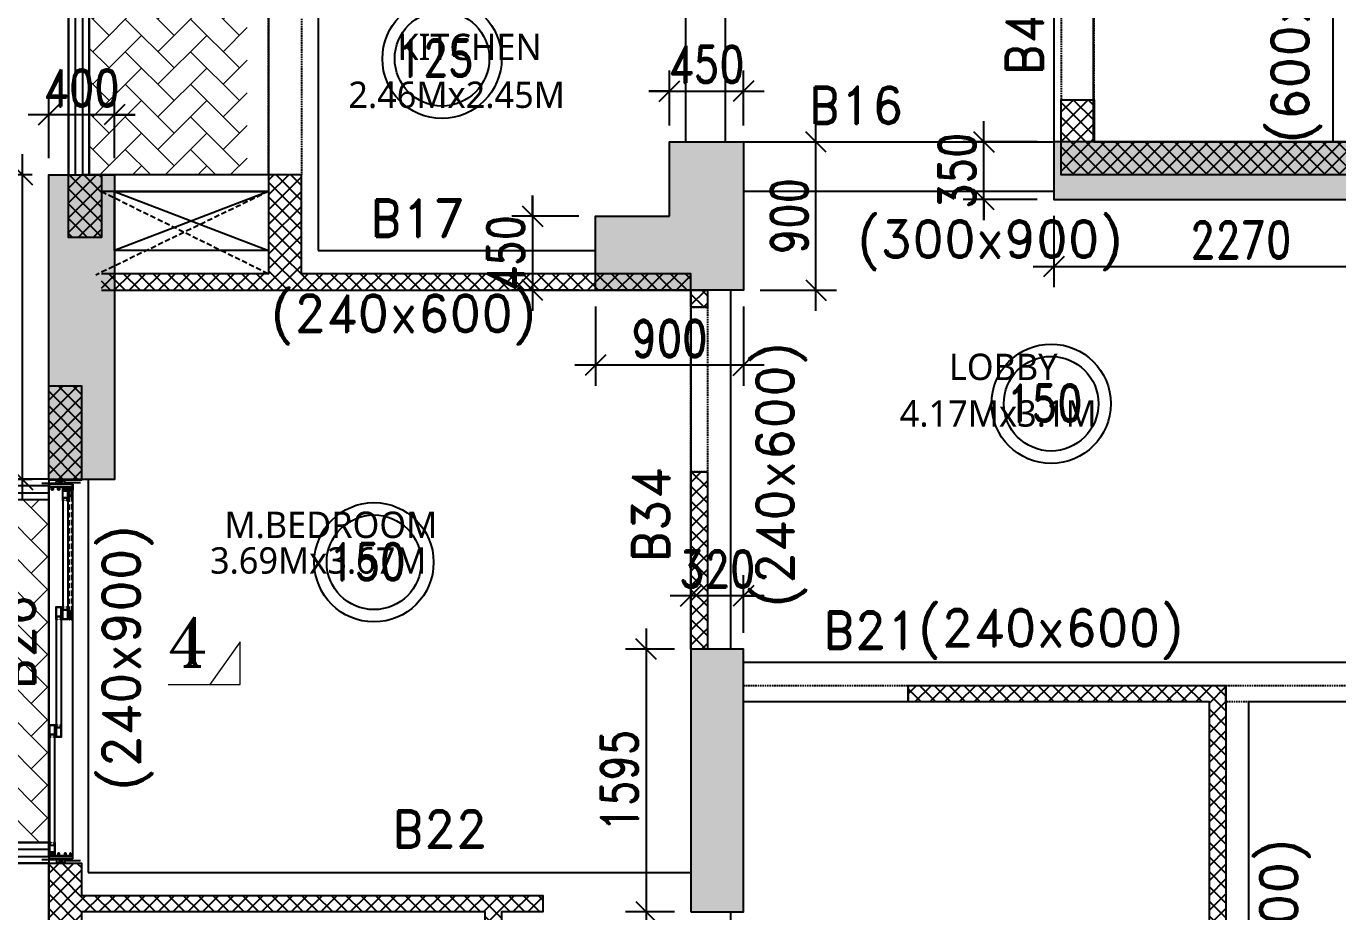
# Model space of a CAD drawing. Header units: millimetres. Extents: x 2061841 to 105821645, y -77612 to 48520811.
# Drawn here: x 105423517 to 105431485, y 48427592 to 48432969 of the extents above; entities that cross this region are included whole.
import ezdxf

# ---------------------------------------------------------------- set-up
doc = ezdxf.new("R2010")
doc.units = ezdxf.units.MM
doc.header["$LTSCALE"] = 10
doc.header["$MEASUREMENT"] = 0
doc.linetypes.add('$0$HIDDEN', pattern=[0.375, 0.25, -0.125])
doc.linetypes.add('HIDDEN2', pattern=[4.7625, 3.175, -1.5875])
for name, color, linetype in [('A-ANNO-LABL', 140, 'Continuous'), ('A-ELEV-HIDN', 54, 'HIDDEN2'), ('A-ELEV-LITE', 74, 'Continuous'), ('A-FLOR-HRAL', 200, 'Continuous'), ('A-GLAZ-FRAM', 74, 'Continuous'), ('A-WALL', 3, 'Continuous'), ('A-WALL-FNSH', 8, 'Continuous'), ('A-WALL-PATT', 54, 'Continuous'), ('AS-COLS', 2, 'Continuous'), ('S-BEAM', 4, 'Continuous'), ('S-BEAMNO.', 4, 'Continuous'), ('S-CUTOUT', 6, 'Continuous'), ('S-OPENING', 6, 'Continuous'), ('S-slab thk.', 2, 'Continuous')]:
    doc.layers.add(name, color=color, linetype=linetype)
for name, color, linetype, lineweight in [('S-Hatch Balcony', 8, 'Continuous', 5), ('S-STRCOL HATCH', 33, 'Continuous', 9), ('SEC-LINE', 1, 'Continuous', 15)]:
    doc.layers.add(name, color=color, linetype=linetype, lineweight=lineweight)
doc.styles.add('200', font='romand.shx', dxfattribs={"width": 0.8, "height": 225})
doc.styles.add('Lucida SU', font='l_10646.ttf')
doc.styles.add('RD', font='romand.shx', dxfattribs={"width": 0.9, "height": 225})
doc.styles.add('RT', font='romant.shx', dxfattribs={"height": 250})
doc.dimstyles.new('GR1', dxfattribs={"dimtxt": 225, "dimasz": 125, "dimexe": 125, "dimexo": 100, "dimgap": 50, "dimtad": 1, "dimdec": 0, "dimzin": 3, "dimdsep": 46, "dimtxsty": '200', "dimblk1": 'OBLIQUE', "dimblk2": 'OBLIQUE', "dimsah": 1, "dimcen": 0.0625, "dimdle": 125, "dimclrd": 3, "dimclre": 3, "dimclrt": 2, "dimadec": 0, "dimazin": 0, "dimtfac": 1, "dimtdec": 0, "dimtix": 1, "dimtmove": 0, "dimatfit": 3, "dimfxl": 1, "dimtolj": 1, "dimtzin": 0, "dimarcsym": 0})
pattern_1 = [(135, (101601549.94, 48122568.903), (-44.9012806, -44.9012806), []), (225, (101601549.94, 48122568.903), (44.9012806, -44.9012806), [])]

# ---------------------------------------------------------------- blocks, each defined once
blk = doc.blocks.new('Alframe Door 3T+W')
for p, q in [((35, 145.7), (0, 145.7)), ((0, 145.7), (0, 0)), ((1.3, 2), (1.3, 143.7)), ((1.3, 143.7), (16.1, 143.7)), ((16.1, 143.7), (16.1, 2)), ((18, 129.5), (18, 144.2)), ((18, 144.2), (35, 144.2)), ((34.1, 129.5), (18, 129.5)), ((18, 90), (18, 119.5)), ((18, 119.5), (34.1, 119.5)), ((34.1, 90), (18, 90)), ((18, 50.5), (18, 80)), ((18, 80), (34.1, 80)), ((35, 144.2), (35, 145.7)), ((0, 0), (35, 0)), ((16.1, 2), (1.3, 2)), ((34.1, 50.5), (18, 50.5)), ((18, 16.9), (18, 40.5)), ((18, 40.5), (34.1, 40.5)), ((34.8, 16.9), (18, 16.9)), ((18, 1.5), (18, 11.1)), ((18, 11.1), (34.8, 11.1)), ((35, 1.5), (18, 1.5)), ((35, 0), (35, 1.5))]:
    blk.add_line(p, q)
for centre, start, end in [((22.8, 124.5), 336, 24), ((22.8, 85), 336, 24), ((22.8, 45.5), 336, 24), ((22.8, 14), 346.32448, 13.67552)]:
    blk.add_arc(centre, 12.3, start, end)
blk = doc.blocks.new('Alframe Win shutter wmesh')
for points in [[(7.5, -46), (7.5, 0), (4.5, 0), (4.5, -1.2), (6.2, -1.2), (6.2, -13.1), (-6.2, -13.1), (-6.2, -1.2), (-4.5, -1.2), (-4.5, 0), (-7.5, 0), (-7.5, -50), (-1, -50), (-1, -48), (-2, -48), (-2, -49), (-6.2, -49), (-6.2, -46)], [(6.2, -14.1), (-6.2, -14.1), (-6.2, -45), (6.2, -45)]]:
    blk.add_lwpolyline(points, close=True)
blk = doc.blocks.new('Al frame Door shutter 1')
blk.add_lwpolyline([(8, -60), (15, -60), (15, 15), (8, 15), (8, 13.5), (13.5, 13.5), (13.5, 0), (-13.5, 0), (-13.5, 13.5), (-8, 13.5), (-8, 15), (-15, 15), (-15, -60), (-8, -60), (-8, -58.5), (-13.5, -58.5), (-13.5, -45), (13.5, -45), (13.5, -58.5), (8, -58.5), (8, -60)])
blk.add_lwpolyline([(-13.5, -43.5), (13.5, -43.5), (13.5, -1.5), (-13.5, -1.5)], close=True)
blk = doc.blocks.new('Al frame Door shutter 2')
for p, q in [((-8, 75), (-15, 75)), ((-13.5, 60), (-13.5, 73.5)), ((-13.5, 73.5), (-8, 73.5)), ((13.5, 60), (-13.5, 60)), ((13.5, 58.5), (-13.5, 58.5)), ((-13.5, 58.5), (-13.5, 1.5)), ((-13.5, 1.5), (13.5, 1.5)), ((-8, 73.5), (-8, 75)), ((15, 75), (8, 75)), ((8, 75), (8, 73.5)), ((8, 73.5), (13.5, 73.5)), ((13.5, 73.5), (13.5, 60)), ((13.5, 1.5), (13.5, 58.5)), ((15, 34.5), (15, 75)), ((15, 34.5), (18.5, 34.5)), ((19, 33.2), (15, 33.2)), ((21.3, 37.3), (18.5, 34.5)), ((22.2, 36.4), (19, 33.2)), ((22.2, 36.4), (21.3, 37.3))]:
    blk.add_line(p, q)
blk.add_lwpolyline([(-15, 75), (-15, 0), (15, 0), (15, 33.2)])
blk = doc.blocks.new('*U693')
for p, q in [((49.9, 178.8), (2275.1, 178.8)), ((123.9, 172.6), (764.2, 172.6)), ((123.9, 142.6), (764.2, 142.6)), ((1479.6, 133.1), (839.2, 133.1)), ((1479.6, 103.1), (839.2, 103.1)), ((2201.1, 93.6), (1554.6, 93.6)), ((49.9, 33.1), (2266.1, 33.1)), ((2201.1, 63.6), (1554.6, 63.6))]:
    blk.add_line(p, q)
at = {"linetype": 'HIDDEN2'}
for p, q in [((1525.6, 54.6), (2230.1, 54.6)), ((2226.1, 39.6), (1529.6, 39.6))]:
    blk.add_line(p, q, dxfattribs=at)
at = {"color": 251}
for points in [[(25, 80.9), (0, 80.9), (25, 130.9), (0, 130.9), (25, 80.9), (25, 130.9)], [(2300, 80.9), (2325, 80.9), (2300, 130.9), (2325, 130.9), (2300, 80.9), (2300, 130.9)]]:
    blk.add_lwpolyline(points, dxfattribs=at)
at = {"layer": 'A-WALL-FNSH'}
for p, q in [((20, 130.9), (20, 220)), ((2305, 130.9), (2305, 220)), ((15, 80.9), (15, -15)), ((2310, 80.9), (2310, -15))]:
    blk.add_line(p, q, dxfattribs=at)
blk.add_blockref('Alframe Door 3T+W', (25, 33.1))
at = {"xscale": -1}
for name, p, rotation in [('Al frame Door shutter 1', (63.9, 157.6), 90), ('Al frame Door shutter 2', (839.2, 157.6), 90), ('Al frame Door shutter 2', (764.2, 118.1), 270), ('Al frame Door shutter 2', (1554.6, 118.1), 90), ('Al frame Door shutter 2', (1479.6, 78.6), 270), ('Al frame Door shutter 1', (2261.1, 78.6), 270), ('Alframe Win shutter wmesh', (2276.1, 47.1), 270)]:
    blk.add_blockref(name, p, dxfattribs=dict(at, rotation=rotation))
blk.add_blockref('Alframe Door 3T+W', (2300, 33.1), dxfattribs=at)
at = {"rotation": 90.00000000000001}
blk.add_blockref('Alframe Win shutter wmesh', (1479.6, 47.1), dxfattribs=at)
blk = doc.blocks.new('_Oblique')
at = {"color": 0, "linetype": 'ByBlock', "lineweight": -2}
blk.add_line((-0.5, -0.5), (0.5, 0.5), dxfattribs=at)
blk = doc.blocks.new('*D737')
at = {"layer": 'AS-COLS', "color": 3, "lineweight": -2, "transparency": 16777216}
for p, q in [((102660653.7, 48530182), (102660653.7, 48530571.9)), ((102661053.7, 48530182), (102661053.7, 48530571.9)), ((102661178.7, 48530446.9), (102660528.7, 48530446.9)), ((102660653.7, 48530446.9), (102660528.7, 48530446.9)), ((102661053.7, 48530446.9), (102661178.7, 48530446.9))]:
    blk.add_line(p, q, dxfattribs=at)
at = {"layer": 'Defpoints', "color": 0, "transparency": 16777216}
for p in [(102660653.7, 48530446.9), (102660653.7, 48530082), (102661053.7, 48530082)]:
    blk.add_point(p, dxfattribs=at)
at = {"layer": 'AS-COLS', "color": 3, "linetype": 'ByBlock', "lineweight": -2, "transparency": 16777216, "xscale": 125, "yscale": 125, "zscale": 125}
blk.add_blockref('_Oblique', (102660653.7, 48530446.9), dxfattribs=at)
at = {"layer": 'AS-COLS', "color": 3, "linetype": 'ByBlock', "lineweight": -2, "transparency": 16777216, "xscale": 125, "yscale": 125, "zscale": 125, "rotation": 180}
blk.add_blockref('_Oblique', (102661053.7, 48530446.9), dxfattribs=at)
at = {"layer": 'AS-COLS', "color": 2, "transparency": 16777216, "insert": (102660853.7, 48530609.4), "char_height": 225, "attachment_point": 5, "style": '200'}
blk.add_mtext('\\A1;400', dxfattribs=at)
blk = doc.blocks.new('*D752')
at = {"layer": 'AS-COLS', "color": 3, "lineweight": -2, "transparency": 16777216}
for p, q in [((102664282.7, 48527326.3), (102664282.7, 48525481.3)), ((102664454.7, 48527201.3), (102664157.7, 48527201.3)), ((102664454.7, 48525606.3), (102664157.7, 48525606.3))]:
    blk.add_line(p, q, dxfattribs=at)
at = {"layer": 'Defpoints', "color": 0, "transparency": 16777216}
for p in [(102664554.7, 48527201.3), (102664282.7, 48525606.3), (102664554.7, 48525606.3)]:
    blk.add_point(p, dxfattribs=at)
at = {"layer": 'AS-COLS', "color": 3, "linetype": 'ByBlock', "lineweight": -2, "transparency": 16777216, "xscale": 125, "yscale": 125, "zscale": 125}
for p, rotation in [((102664282.7, 48527201.3), 90), ((102664282.7, 48525606.3), 270)]:
    blk.add_blockref('_Oblique', p, dxfattribs=dict(at, rotation=rotation))
at = {"layer": 'AS-COLS', "color": 2, "transparency": 16777216, "insert": (102664120.2, 48526403.8), "char_height": 225, "attachment_point": 5, "rotation": 90, "style": '200'}
blk.add_mtext('\\A1;1595', dxfattribs=at)
blk = doc.blocks.new('*D753')
at = {"layer": 'AS-COLS', "color": 3, "lineweight": -2, "transparency": 16777216}
for p, q in [((102664554.7, 48527301.3), (102664554.7, 48527650.9)), ((102664874.7, 48527301.3), (102664874.7, 48527650.9)), ((102664999.7, 48527525.9), (102664429.7, 48527525.9)), ((102664554.7, 48527525.9), (102664429.7, 48527525.9)), ((102664874.7, 48527525.9), (102664999.7, 48527525.9))]:
    blk.add_line(p, q, dxfattribs=at)
at = {"layer": 'Defpoints', "color": 0, "transparency": 16777216}
for p in [(102664554.7, 48527525.9), (102664554.7, 48527201.3), (102664874.7, 48527201.3)]:
    blk.add_point(p, dxfattribs=at)
at = {"layer": 'AS-COLS', "color": 3, "linetype": 'ByBlock', "lineweight": -2, "transparency": 16777216, "xscale": 125, "yscale": 125, "zscale": 125}
blk.add_blockref('_Oblique', (102664554.7, 48527525.9), dxfattribs=at)
at = {"layer": 'AS-COLS', "color": 3, "linetype": 'ByBlock', "lineweight": -2, "transparency": 16777216, "xscale": 125, "yscale": 125, "zscale": 125, "rotation": 180}
blk.add_blockref('_Oblique', (102664874.7, 48527525.9), dxfattribs=at)
at = {"layer": 'AS-COLS', "color": 2, "transparency": 16777216, "insert": (102664714.7, 48527688.4), "char_height": 225, "attachment_point": 5, "style": '200'}
blk.add_mtext('\\A1;320', dxfattribs=at)
blk = doc.blocks.new('*D754')
at = {"layer": 'AS-COLS', "color": 3, "lineweight": -2, "transparency": 16777216}
for p, q in [((102665314.7, 48529256.3), (102665314.7, 48530406.3)), ((102664974.7, 48530281.3), (102665439.7, 48530281.3)), ((102664974.7, 48529381.3), (102665439.7, 48529381.3))]:
    blk.add_line(p, q, dxfattribs=at)
at = {"layer": 'Defpoints', "color": 0, "transparency": 16777216}
for p in [(102664874.7, 48530281.3), (102665314.7, 48530281.3), (102664874.7, 48529381.3)]:
    blk.add_point(p, dxfattribs=at)
at = {"layer": 'AS-COLS', "color": 3, "linetype": 'ByBlock', "lineweight": -2, "transparency": 16777216, "xscale": 125, "yscale": 125, "zscale": 125}
for p, rotation in [((102665314.7, 48530281.3), 90), ((102665314.7, 48529381.3), 270)]:
    blk.add_blockref('_Oblique', p, dxfattribs=dict(at, rotation=rotation))
at = {"layer": 'AS-COLS', "color": 2, "transparency": 16777216, "insert": (102665152.2, 48529831.3), "char_height": 225, "attachment_point": 5, "rotation": 90, "style": '200'}
blk.add_mtext('\\A1;900', dxfattribs=at)
blk = doc.blocks.new('*D755')
at = {"layer": 'AS-COLS', "color": 3, "lineweight": -2, "transparency": 16777216}
for p, q in [((102664424.7, 48530381.3), (102664424.7, 48530714.8)), ((102664874.7, 48530381.3), (102664874.7, 48530714.8)), ((102664299.7, 48530589.8), (102664999.7, 48530589.8)), ((102664424.7, 48530589.8), (102664299.7, 48530589.8)), ((102664874.7, 48530589.8), (102664999.7, 48530589.8))]:
    blk.add_line(p, q, dxfattribs=at)
at = {"layer": 'Defpoints', "color": 0, "transparency": 16777216}
for p in [(102664874.7, 48530589.8), (102664424.7, 48530281.3), (102664874.7, 48530281.3)]:
    blk.add_point(p, dxfattribs=at)
at = {"layer": 'AS-COLS', "color": 3, "linetype": 'ByBlock', "lineweight": -2, "transparency": 16777216, "xscale": 125, "yscale": 125, "zscale": 125}
blk.add_blockref('_Oblique', (102664424.7, 48530589.8), dxfattribs=at)
at = {"layer": 'AS-COLS', "color": 3, "linetype": 'ByBlock', "lineweight": -2, "transparency": 16777216, "xscale": 125, "yscale": 125, "zscale": 125, "rotation": 180}
blk.add_blockref('_Oblique', (102664874.7, 48530589.8), dxfattribs=at)
at = {"layer": 'AS-COLS', "color": 2, "transparency": 16777216, "insert": (102664649.7, 48530752.3), "char_height": 225, "attachment_point": 5, "style": '200'}
blk.add_mtext('\\A1;450', dxfattribs=at)
blk = doc.blocks.new('*D756')
at = {"layer": 'AS-COLS', "color": 3, "lineweight": -2, "transparency": 16777216}
for p, q in [((102663592.4, 48529956.3), (102663592.4, 48529256.3)), ((102663592.4, 48529831.3), (102663592.4, 48529956.3)), ((102663874.7, 48529831.3), (102663467.4, 48529831.3)), ((102663874.7, 48529381.3), (102663467.4, 48529381.3)), ((102663592.4, 48529381.3), (102663592.4, 48529256.3))]:
    blk.add_line(p, q, dxfattribs=at)
at = {"layer": 'Defpoints', "color": 0, "transparency": 16777216}
for p in [(102663974.7, 48529831.3), (102663592.4, 48529381.3), (102663974.7, 48529381.3)]:
    blk.add_point(p, dxfattribs=at)
at = {"layer": 'AS-COLS', "color": 3, "linetype": 'ByBlock', "lineweight": -2, "transparency": 16777216, "xscale": 125, "yscale": 125, "zscale": 125}
for p, rotation in [((102663592.4, 48529831.3), 270), ((102663592.4, 48529381.3), 90)]:
    blk.add_blockref('_Oblique', p, dxfattribs=dict(at, rotation=rotation))
at = {"layer": 'AS-COLS', "color": 2, "transparency": 16777216, "insert": (102663429.9, 48529606.3), "char_height": 225, "attachment_point": 5, "rotation": 90, "style": '200'}
blk.add_mtext('\\A1;450', dxfattribs=at)
blk = doc.blocks.new('*D757')
at = {"layer": 'AS-COLS', "color": 3, "lineweight": -2, "transparency": 16777216}
for p, q in [((102663974.7, 48529281.3), (102663974.7, 48528800.3)), ((102664874.7, 48529281.3), (102664874.7, 48528800.3)), ((102664999.7, 48528925.3), (102663849.7, 48528925.3))]:
    blk.add_line(p, q, dxfattribs=at)
at = {"layer": 'Defpoints', "color": 0, "transparency": 16777216}
for p in [(102663974.7, 48529381.3), (102664874.7, 48529381.3), (102663974.7, 48528925.3)]:
    blk.add_point(p, dxfattribs=at)
at = {"layer": 'AS-COLS', "color": 3, "linetype": 'ByBlock', "lineweight": -2, "transparency": 16777216, "xscale": 125, "yscale": 125, "zscale": 125, "rotation": 180}
blk.add_blockref('_Oblique', (102663974.7, 48528925.3), dxfattribs=at)
at = {"layer": 'AS-COLS', "color": 3, "linetype": 'ByBlock', "lineweight": -2, "transparency": 16777216, "xscale": 125, "yscale": 125, "zscale": 125}
blk.add_blockref('_Oblique', (102664874.7, 48528925.3), dxfattribs=at)
at = {"layer": 'AS-COLS', "color": 2, "transparency": 16777216, "insert": (102664424.7, 48529087.8), "char_height": 225, "attachment_point": 5, "style": '200'}
blk.add_mtext('\\A1;900', dxfattribs=at)
blk = doc.blocks.new('*D758')
at = {"layer": 'AS-COLS', "color": 3, "lineweight": -2, "transparency": 16777216}
for p, q in [((102660495.1, 48528107.4), (102660495.1, 48530207)), ((102660553.7, 48530082), (102660370.1, 48530082)), ((102660553.8, 48528232.4), (102660370.1, 48528232.4))]:
    blk.add_line(p, q, dxfattribs=at)
at = {"layer": 'Defpoints', "color": 0, "transparency": 16777216}
for p in [(102660495.1, 48530082), (102660653.7, 48530082), (102660653.8, 48528232.4)]:
    blk.add_point(p, dxfattribs=at)
at = {"layer": 'AS-COLS', "color": 3, "linetype": 'ByBlock', "lineweight": -2, "transparency": 16777216, "xscale": 125, "yscale": 125, "zscale": 125}
for p, rotation in [((102660495.1, 48530082), 90), ((102660495.1, 48528232.4), 270)]:
    blk.add_blockref('_Oblique', p, dxfattribs=dict(at, rotation=rotation))
at = {"layer": 'AS-COLS', "color": 2, "transparency": 16777216, "insert": (102660332.6, 48529157.2), "char_height": 225, "attachment_point": 5, "rotation": 90, "style": '200'}
blk.add_mtext('\\A1;1850', dxfattribs=at)
blk = doc.blocks.new('*D759')
at = {"layer": 'AS-COLS', "color": 3, "lineweight": -2, "transparency": 16777216}
for p, q in [((102666759.2, 48529831.9), (102666759.2, 48529399.3)), ((102669029.7, 48529831.9), (102669029.7, 48529399.3)), ((102666634.2, 48529524.3), (102669154.7, 48529524.3))]:
    blk.add_line(p, q, dxfattribs=at)
at = {"layer": 'Defpoints', "color": 0, "transparency": 16777216}
for p in [(102666759.2, 48529931.9), (102669029.7, 48529931.9), (102669029.7, 48529524.3)]:
    blk.add_point(p, dxfattribs=at)
at = {"layer": 'AS-COLS', "color": 3, "linetype": 'ByBlock', "lineweight": -2, "transparency": 16777216, "xscale": 125, "yscale": 125, "zscale": 125, "rotation": 180}
blk.add_blockref('_Oblique', (102666759.2, 48529524.3), dxfattribs=at)
at = {"layer": 'AS-COLS', "color": 3, "linetype": 'ByBlock', "lineweight": -2, "transparency": 16777216, "xscale": 125, "yscale": 125, "zscale": 125}
blk.add_blockref('_Oblique', (102669029.7, 48529524.3), dxfattribs=at)
at = {"layer": 'AS-COLS', "color": 2, "transparency": 16777216, "insert": (102667894.5, 48529686.8), "char_height": 225, "attachment_point": 5, "style": '200'}
blk.add_mtext('\\A1;2270', dxfattribs=at)
blk = doc.blocks.new('*D760')
at = {"layer": 'AS-COLS', "color": 3, "lineweight": -2, "transparency": 16777216}
for p, q in [((102666334.6, 48529806.9), (102666334.6, 48530406.9)), ((102666334.6, 48530281.9), (102666334.6, 48530406.9)), ((102666659.2, 48530281.9), (102666209.6, 48530281.9)), ((102666659.2, 48529931.9), (102666209.6, 48529931.9)), ((102666334.6, 48529931.9), (102666334.6, 48529806.9))]:
    blk.add_line(p, q, dxfattribs=at)
at = {"layer": 'Defpoints', "color": 0, "transparency": 16777216}
for p in [(102666334.6, 48530281.9), (102666759.2, 48530281.9), (102666759.2, 48529931.9)]:
    blk.add_point(p, dxfattribs=at)
at = {"layer": 'AS-COLS', "color": 3, "linetype": 'ByBlock', "lineweight": -2, "transparency": 16777216, "xscale": 125, "yscale": 125, "zscale": 125}
for p, rotation in [((102666334.6, 48530281.9), 270), ((102666334.6, 48529931.9), 90)]:
    blk.add_blockref('_Oblique', p, dxfattribs=dict(at, rotation=rotation))
at = {"layer": 'AS-COLS', "color": 2, "transparency": 16777216, "insert": (102666172.1, 48530106.9), "char_height": 225, "attachment_point": 5, "rotation": 90, "style": '200'}
blk.add_mtext('\\A1;350', dxfattribs=at)
blk = doc.blocks.new('A$C21A8152F')
at = {"layer": 'SEC-LINE'}
for p, q in [((512.9, 310.8), (292.5, 2.7)), ((512.9, 2.7), (512.9, 310.8)), ((-6.7, 2.7), (512.9, 2.7))]:
    blk.add_line(p, q, dxfattribs=at)
blk = doc.blocks.new('TOWER-A TYPICAL FLOOR FRAMING PLAN N')
at = {"layer": 'A-WALL-PATT'}
h = blk.add_hatch(dxfattribs=at)
h.set_pattern_fill('ANSI37', color=8, scale=20, angle=90)
h.set_pattern_definition(pattern_1)
h.paths.add_polyline_path([(102667804.7, 48526981.3), (102667804.7, 48523181.3), (102668122.9, 48523181.3), (102668122.9, 48522981.3), (102667704.7, 48522981.3), (102667704.7, 48526881.3), (102665874.7, 48526881.3), (102665874.7, 48526981.3)])
h.paths.add_polyline_path([(102668829.7, 48529501.9), (102669929.7, 48529501.9), (102669929.7, 48529601.9), (102669029.7, 48529601.9), (102669029.7, 48530281.9), (102667003.9, 48530281.9), (102667003.9, 48530537.5), (102666803.9, 48530537.5), (102666803.9, 48530081.9), (102668829.7, 48530081.9)])
h.paths.add_polyline_path([(102668929.7, 48528701.9), (102668829.7, 48528701.9), (102668829.7, 48526981.3), (102668804.7, 48526981.3), (102668804.7, 48526881.3), (102669929.7, 48526881.3), (102669929.7, 48527081.3), (102669029.7, 48527081.3), (102669029.7, 48527801.9), (102669929.7, 48527801.9), (102669929.7, 48528001.9), (102668929.7, 48528001.9)])
h = blk.add_hatch(dxfattribs=at)
h.set_pattern_fill('ANSI37', color=8, scale=20, angle=90)
h.set_pattern_definition(pattern_1)
h.paths.add_polyline_path([(102660773.7, 48530081.3), (102660973.7, 48530081.3), (102660973.7, 48529701.4), (102660773.7, 48529701.4), (102660773.7, 48530081.3)])
h = blk.add_hatch(dxfattribs=at)
h.set_pattern_fill('ANSI37', color=8, scale=20, angle=90)
h.set_pattern_definition(pattern_1)
edge = h.paths.add_edge_path()
edge.add_line((102660973.7, 48529381.3), (102664554.7, 48529381.3))
edge.add_line((102664554.7, 48529381.3), (102664554.7, 48529481.3))
edge.add_line((102664554.7, 48529481.3), (102662189.7, 48529481.3))
edge.add_line((102662189.7, 48529481.3), (102662189.7, 48530081.3))
edge.add_line((102662189.7, 48530081.3), (102661989.7, 48530081.3))
edge.add_line((102661989.7, 48530081.3), (102661989.7, 48529481.3))
edge.add_line((102661989.7, 48529481.3), (102660973.7, 48529481.3))
h = blk.add_hatch(dxfattribs=at)
h.set_pattern_fill('ANSI37', color=8, scale=20, angle=90)
h.set_pattern_definition(pattern_1)
edge = h.paths.add_edge_path()
edge.add_line((102664654.7, 48529381.3), (102664654.7, 48529277.6))
edge.add_line((102664654.7, 48529277.6), (102664554.7, 48529277.6))
edge.add_line((102664554.7, 48529277.6), (102664554.7, 48529381.9))
edge.add_line((102664554.7, 48529381.9), (102664654.7, 48529381.9))
h = blk.add_hatch(dxfattribs=at)
h.set_pattern_fill('ANSI37', color=8, scale=20, angle=90)
h.set_pattern_definition(pattern_1)
h.paths.add_polyline_path([(102660653.7, 48528228), (102660653.7, 48528801.4), (102660853.7, 48528801.4), (102660853.7, 48528228)])
h = blk.add_hatch(dxfattribs=at)
h.set_pattern_fill('ANSI37', color=8, scale=20, angle=90)
h.set_pattern_definition(pattern_1)
h.paths.add_polyline_path([(102664654.7, 48528277.6), (102664654.7, 48527201.3), (102664554.7, 48527201.3), (102664554.7, 48528277.6), (102664654.7, 48528277.6)])
h = blk.add_hatch(dxfattribs=at)
h.set_pattern_fill('ANSI37', color=8, scale=20, angle=90)
h.set_pattern_definition(pattern_1)
h.paths.add_polyline_path([(102660853.7, 48524852), (102660653.7, 48524852), (102660653.7, 48524081.3), (102660853.7, 48524081.3)])
h.paths.add_polyline_path([(102660653.7, 48525502), (102660853.7, 48525502), (102660853.7, 48525606.3), (102663304.7, 48525606.3), (102663304.7, 48525503), (102663404.7, 48525503), (102663404.7, 48525606.3), (102663654.7, 48525606.3), (102663654.7, 48525706.3), (102660853.7, 48525706.3), (102660853.7, 48525903), (102660653.7, 48525903)])
at = {"layer": 'S-Hatch Balcony'}
h = blk.add_hatch(dxfattribs=at)
h.set_pattern_fill('AR-HBONE', color=256, scale=35, style=0)
h.set_pattern_definition([(45, (102116697.92, 48829388.43), (2e-14, 197.9899), [420, -140]), (135, (102116796.91, 48829487.42), (2e-14, 197.9899), [420, -140])])
edge = h.paths.add_edge_path()
edge.add_line((102661990, 48535766.3), (102660899, 48535766.3))
edge.add_line((102660899, 48535766.3), (102660898.7, 48530081.3))
edge.add_line((102660898.7, 48530081.3), (102660934.3, 48530081.3))
edge.add_line((102660934.3, 48530081.3), (102660934.3, 48530081.3))
edge.add_line((102660934.3, 48530081.3), (102661859.4, 48530081.3))
edge.add_line((102661859.4, 48530081.3), (102661859.4, 48532230.1))
edge.add_line((102661859.4, 48532230.1), (102661989.7, 48532230.1))
edge.add_line((102661989.7, 48532230.1), (102661994.3, 48535766.3))
h = blk.add_hatch(dxfattribs=at)
h.set_pattern_fill('AR-HBONE', color=256, scale=35, style=0)
h.set_pattern_definition([(45, (102116719.6, 48829587.81), (2e-14, 197.9899), [420, -140]), (135, (102116818.6, 48829686.8), (2e-14, 197.9899), [420, -140])])
h.paths.add_polyline_path([(102660656, 48528108), (102659550.7, 48528108), (102659550.7, 48526028), (102660656, 48526028)])
at = {"layer": 'S-STRCOL HATCH'}
h = blk.add_hatch(color=256, dxfattribs=at)
h.dxf.hatch_style = 1
h.paths.add_polyline_path([(102664424.7, 48529831.3), (102664424.7, 48530281.3), (102664874.7, 48530281.3), (102664874.7, 48529381.3), (102663974.7, 48529381.3), (102663974.7, 48529831.3), (102664424.7, 48529831.3)])
h = blk.add_hatch(color=256, dxfattribs=at)
h.dxf.hatch_style = 1
h.paths.add_polyline_path([(102669029.7, 48530281.9), (102666759.2, 48530281.9), (102666759.2, 48529931.9), (102669029.7, 48529931.9), (102669029.7, 48530281.9)])
h = blk.add_hatch(color=256, dxfattribs=at)
h.dxf.hatch_style = 1
h.paths.add_polyline_path([(102660653.8, 48528232.4), (102660653.7, 48530082), (102661053.7, 48530082), (102661053.8, 48528232.4), (102660653.8, 48528232.4)])
h = blk.add_hatch(color=256, dxfattribs=at)
h.dxf.hatch_style = 1
h.paths.add_polyline_path([(102664554.7, 48525607), (102664874.7, 48525607), (102664874.7, 48527201.3), (102664554.7, 48527201.3)])
at = {"layer": 'A-ELEV-HIDN', "ltscale": 0.3, "elevation": 0}
for points in [[(102667003.9, 48531737.5), (102666803.9, 48531737.5), (102666803.9, 48530537.5), (102667003.9, 48530537.5)], [(102661989.7, 48531401.3), (102662189.7, 48531401.3), (102662189.7, 48530081.3), (102661989.7, 48530081.3)], [(102664554.7, 48529277.6), (102664654.7, 48529277.6), (102664654.7, 48528277.6), (102664554.7, 48528277.6)], [(102664874.7, 48526981.3), (102665874.7, 48526981.3), (102665874.7, 48526881.3), (102664874.7, 48526881.3)], [(102667804.7, 48526981.3), (102668804.7, 48526981.3), (102668804.7, 48526881.3), (102667804.7, 48526881.3)]]:
    blk.add_lwpolyline(points, close=True, dxfattribs=at)
at = {"layer": 'A-ELEV-HIDN', "elevation": 0}
for points in [[(102661989.7, 48529981.3), (102660939.1, 48529472.7)], [(102660973.7, 48529981.3), (102661989.7, 48529481.3)]]:
    blk.add_lwpolyline(points, dxfattribs=at)
at = {"layer": 'A-ELEV-LITE'}
for p, q in [((102661989.7, 48530081.3, 0), (102660864.7, 48530081.3, 0)), ((102661989.7, 48529981.3, 0), (102660973.7, 48529981.3, 0))]:
    blk.add_line(p, q, dxfattribs=at)
at = {"layer": 'A-FLOR-HRAL', "color": 252, "elevation": 0}
for points in [[(102661990.3, 48535891.3), (102660773.7, 48535891.3), (102660773.7, 48530081.3)], [(102661990.3, 48535851.3), (102660813.7, 48535851.3), (102660813.7, 48530081.3)], [(102661990.3, 48535806.3), (102660858.7, 48535806.3), (102660858.7, 48530081.3)], [(102661990.3, 48535766.3), (102660898.7, 48535766.3), (102660898.7, 48530081.3)], [(102660653.7, 48528233), (102659417.7, 48528233), (102659417.7, 48525903), (102660652.7, 48525903)], [(102660653.7, 48528193), (102659457.7, 48528193), (102659457.7, 48525943), (102660652.7, 48525943)], [(102660653.7, 48528148), (102659502.7, 48528148), (102659502.7, 48525988), (102660652.7, 48525988)], [(102660653.7, 48528108), (102659542.7, 48528108), (102659542.7, 48526028), (102660652.7, 48526028)]]:
    blk.add_lwpolyline(points, dxfattribs=at)
at = {"layer": 'A-WALL', "color": 8}
for points in [[(102668829.7, 48529501.9), (102668829.7, 48530081.9), (102666803.9, 48530081.9), (102666803.9, 48530537.5), (102667003.9, 48530537.5), (102667003.9, 48530281.9), (102669029.7, 48530281.9), (102669029.7, 48529601.9), (102669929.7, 48529601.9), (102669929.7, 48529501.9)], [(102667804.7, 48526981.3), (102667804.7, 48523181.3), (102668122.9, 48523181.3), (102668122.9, 48522981.3), (102667804.7, 48522981.3), (102667704.7, 48522981.3), (102667704.7, 48526881.3), (102665874.7, 48526881.3), (102665874.7, 48526981.3)]]:
    blk.add_lwpolyline(points, close=True, dxfattribs=at)
at = {"layer": 'A-WALL', "color": 8, "elevation": 0}
for points in [[(102660773.7, 48530081.3), (102660973.7, 48530081.3), (102660973.7, 48529701.4), (102660773.7, 48529701.4)], [(102664654.7, 48528277.6), (102664654.7, 48527201.3), (102664554.7, 48527201.3), (102664554.7, 48528277.6)], [(102660653.7, 48525903), (102660853.7, 48525903), (102660853.7, 48525706.3), (102663654.7, 48525706.3), (102663654.7, 48525606.3), (102663404.7, 48525606.3), (102663404.7, 48525503), (102663304.7, 48525503), (102663304.7, 48525606.3), (102660853.7, 48525606.3), (102660853.7, 48524081.3), (102660653.7, 48524081.3)]]:
    blk.add_lwpolyline(points, close=True, dxfattribs=at)
for points in [[(102660973.7, 48529381.3), (102664554.7, 48529381.3), (102664554.7, 48529481.3), (102662189.7, 48529481.3), (102662189.7, 48530081.3), (102661989.7, 48530081.3), (102661989.7, 48529481.3), (102660973.7, 48529481.3)], [(102664654.7, 48529381.3), (102664654.7, 48529277.6), (102664554.7, 48529277.6), (102664554.7, 48529381.9), (102664654.7, 48529381.9)], [(102660653.7, 48528228), (102660653.7, 48528801.4), (102660853.7, 48528801.4), (102660853.7, 48528228), (102660653.7, 48528228)]]:
    blk.add_lwpolyline(points, dxfattribs=at)
at = {"layer": 'AS-COLS', "color": 1}
for points in [[(102664424.7, 48529831.3), (102664424.7, 48530281.3), (102664874.7, 48530281.3), (102664874.7, 48529381.3), (102663974.7, 48529381.3), (102663974.7, 48529831.3)], [(102669029.7, 48530281.9), (102666759.2, 48530281.9), (102666759.2, 48529931.9), (102669029.7, 48529931.9)]]:
    blk.add_lwpolyline(points, close=True, dxfattribs=at)
at = {"layer": 'AS-COLS', "color": 1, "elevation": 0}
for points in [[(102660653.8, 48528232.4), (102660653.7, 48530082), (102661053.7, 48530082), (102661053.8, 48528232.4)], [(102664554.7, 48525606.3), (102664874.7, 48525606.3), (102664874.7, 48527201.3), (102664554.7, 48527201.3)]]:
    blk.add_lwpolyline(points, close=True, dxfattribs=at)
at = {"layer": 'S-BEAM'}
for p, q in [((102660773.7, 48530081.3, 0), (102660773.7, 48535891.3, 0)), ((102660898.7, 48530081.3, 0), (102660898.7, 48535766.3, 0)), ((102661989.7, 48535571.3), (102661989.7, 48529981.3)), ((102660653.7, 48528233, 0), (102659417.7, 48528233, 0)), ((102660653.7, 48528233, 0), (102660653.7, 48524081.3, 0)), ((102660653.7, 48528108, 0), (102659542.7, 48528108, 0)), ((102660653.7, 48526028, 0), (102659542.7, 48526028, 0)), ((102660653.7, 48525903, 0), (102659417.7, 48525903, 0))]:
    blk.add_line(p, q, dxfattribs=at)
at = {"layer": 'S-BEAM', "linetype": '$0$HIDDEN'}
for p, q in [((102662289.7, 48535571.3), (102662289.7, 48529621.3)), ((102666999.2, 48534691.2, 0), (102666999.2, 48530281.9, 0)), ((102664524.7, 48530282.4, 0), (102664524.7, 48531931.3, 0)), ((102664764.7, 48530282.4, 0), (102664764.7, 48531931.3, 0)), ((102666759.2, 48531931.3, 0), (102666759.2, 48530281.3, 0)), ((102668453.9, 48531781.2), (102668453.9, 48530281.3)), ((102664874.7, 48530282, 0), (102666759.2, 48530281.9, 0)), ((102664874.7, 48529982, 0), (102666759.2, 48529981.9, 0)), ((102662289.7, 48529621.3), (102663974.7, 48529621.3)), ((102661053.7, 48529381.3), (102663974.7, 48529381.3)), ((102664554.7, 48529380.9, 0), (102664554.7, 48527201.3, 0)), ((102664794.7, 48529380.9, 0), (102664794.7, 48527201.3, 0)), ((102660893.7, 48528232.4, 0), (102660893.7, 48525846.3, 0)), ((102668829.7, 48527121.3), (102664874.7, 48527121.3)), ((102667704.7, 48526881.3), (102664874.7, 48526881.3)), ((102667704.7, 48523221.2), (102667704.7, 48526881.3)), ((102669929.7, 48526881.3), (102667944.7, 48526881.3)), ((102667944.7, 48523221.2), (102667944.7, 48526881.3)), ((102660893.7, 48525846.3, 0), (102664554.7, 48525846.3, 0)), ((102664794.7, 48525609.5, 0), (102664794.7, 48523221.2, 0))]:
    blk.add_line(p, q, dxfattribs=at)
at = {"layer": 'S-BEAM', "elevation": 0}
blk.add_lwpolyline([(102661053.7, 48529981.3), (102661989.7, 48529981.3), (102661989.7, 48529621.3), (102661053.7, 48529621.3)], close=True, dxfattribs=at)
at = {"layer": 'S-CUTOUT'}
for p, q in [((102661053.7, 48529981.3, 0), (102661989.7, 48529621.3, 0)), ((102661989.7, 48529981.3), (102661053.7, 48529621.3, 0))]:
    blk.add_line(p, q, dxfattribs=at)
at = {"layer": 'S-slab thk.'}
for centre, radius in [((102663042.8, 48530787, 0), 362.3), ((102663042.8, 48530787, 0), 287.3), ((102666743, 48528691.9, 0), 362.3), ((102666743, 48528691.9, 0), 287.3), ((102662629.5, 48527728.9, 0), 362.3), ((102662629.5, 48527728.9, 0), 287.3)]:
    blk.add_circle(centre, radius, dxfattribs=at)
at = {"layer": 'A-GLAZ-FRAM', "color": 252, "rotation": 90}
blk.add_blockref('*U693', (102660832.5, 48525903, 0), dxfattribs=at)
at = {"layer": 'SEC-LINE', "xscale": 0.8399999998509884, "yscale": 0.8399999998509884, "zscale": 0.8399999998509884}
blk.add_blockref('A$C21A8152F', (102661385.7, 48526985.4, 0), dxfattribs=at)
at = {"layer": 'A-ANNO-LABL', "color": 252, "style": 'Lucida SU'}
for s, p in [('KITCHEN', (102662772, 48530778.3, 207.4)), ('2.46Mx2.45M', (102662473.9, 48530488.2, 207.4)), ('LOBBY', (102666121.8, 48528835.7, 414.8)), ('4.17Mx3.1M', (102665823.5, 48528553, 207.4)), ('M.BEDROOM', (102661721.5, 48527876.5, 207.4)), ('3.69Mx3.67M', (102661633.3, 48527660.3, 207.4))]:
    blk.add_text(s, height=160, dxfattribs=at).set_placement(p)
at = {"layer": 'S-BEAMNO.', "color": 2, "style": 'RD'}
for s, rotation, p in [('(600x350)', 90.00028, (102668306.7, 48530278.2)), ('(300x900)', 0.00028, (102665571.9, 48529579.3, 0)), ('(240x600)', 0.00028, (102662008.7, 48529128.3, 0)), ('(240x600)', 90.00028, (102665177.5, 48527460.1, 0)), ('(240x900)', 90.00028, (102661206.2, 48526347.3, 0)), ('(240x600)', 0.00028, (102665941.1, 48527218.9, 0)), ('(240x600)', 90.00028, (102668238.3, 48524444.3, 0))]:
    blk.add_text(s, height=225, rotation=rotation, dxfattribs=at).set_placement(p)
at = {"layer": 'S-BEAMNO.', "color": 4, "style": 'RD'}
for s, rotation, p in [('B40', 90.00028, (102666692.5, 48530683.7, 0)), ('B16', 0.00028, (102665268.1, 48530391.7, 0)), ('B17', 0.00028, (102662605, 48529706.2)), ('B34', 90.00028, (102664423.6, 48527725.5, 0)), ('B26', 90.00028, (102660571.7, 48526954.2, 0)), ('B21', 0.00028, (102665356.1, 48527204.5)), ('B22', 0.00028, (102662738.8, 48525996.8, 0))]:
    blk.add_text(s, height=225, rotation=rotation, dxfattribs=at).set_placement(p)
at = {"layer": 'S-slab thk.', "style": 'RD', "width": 0.8}
for s, p in [('125', (102662771.4, 48530678.1, 0)), ('150', (102666471.5, 48528583.1, 0)), ('150', (102662358.1, 48527620.1, 0))]:
    blk.add_text(s, height=225, rotation=0.00028, dxfattribs=at).set_placement(p)
at = {"layer": 'SEC-LINE', "style": 'RT'}
blk.add_text('4', height=300, dxfattribs=at).set_placement((102661371.6, 48527096.7, 0))
at = {"layer": 'AS-COLS', "color": 6}
for base, p1, p2, picture, middle in [((102664874.7, 48530589.8), (102664424.7, 48530281.3), (102664874.7, 48530281.3), '*D755', (102664649.7, 48530752.3)), ((102660653.7, 48530446.9), (102661053.7, 48530082), (102660653.7, 48530082), '*D737', (102660853.7, 48530609.4)), ((102669029.6884, 48529524.3134), (102666759.2382, 48529931.9016), (102669029.6884, 48529931.9016), '*D759', (102667894.4633, 48529686.8134)), ((102663974.7, 48528925.3), (102664874.7, 48529381.3), (102663974.7, 48529381.3), '*D757', (102664424.7, 48529087.8)), ((102664554.7, 48527525.9, 0), (102664874.7, 48527201.3, 0), (102664554.7, 48527201.3, 0), '*D753', (102664714.7, 48527688.4, 0))]:
    dim = blk.add_linear_dim(base=base, p1=p1, p2=p2, dimstyle='GR1', dxfattribs=at)
    dim.commit()
    dim.dimension.update_dxf_attribs({"geometry": picture, "text_midpoint": middle})
for base, p1, p2, picture, middle in [((102665314.7, 48530281.3), (102664874.7, 48529381.3), (102664874.7, 48530281.3), '*D754', (102665152.2, 48529831.3)), ((102666334.6, 48530281.9), (102666759.2, 48529931.9), (102666759.2, 48530281.9), '*D760', (102666172.1, 48530106.9)), ((102660495.1, 48530082, 0), (102660653.8, 48528232.4, 0), (102660653.7, 48530082, 0), '*D758', (102660332.6, 48529157.2, 0)), ((102663592.4, 48529381.3), (102663974.7, 48529831.3), (102663974.7, 48529381.3), '*D756', (102663429.9, 48529606.3)), ((102664282.7, 48525606.3, 0), (102664554.7, 48527201.3, 0), (102664554.7, 48525606.3, 0), '*D752', (102664120.2, 48526403.8, 0))]:
    dim = blk.add_linear_dim(base=base, p1=p1, p2=p2, angle=90, dimstyle='GR1', dxfattribs=at)
    dim.commit()
    dim.dimension.update_dxf_attribs({"geometry": picture, "text_midpoint": middle})

msp = doc.modelspace()

# ---------------------------------------------------------------- block references
at = {"layer": 'S-OPENING'}
msp.add_blockref('TOWER-A TYPICAL FLOOR FRAMING PLAN N', (2763000.3, -98014.7), dxfattribs=at)

doc.saveas('drawing.dxf')
